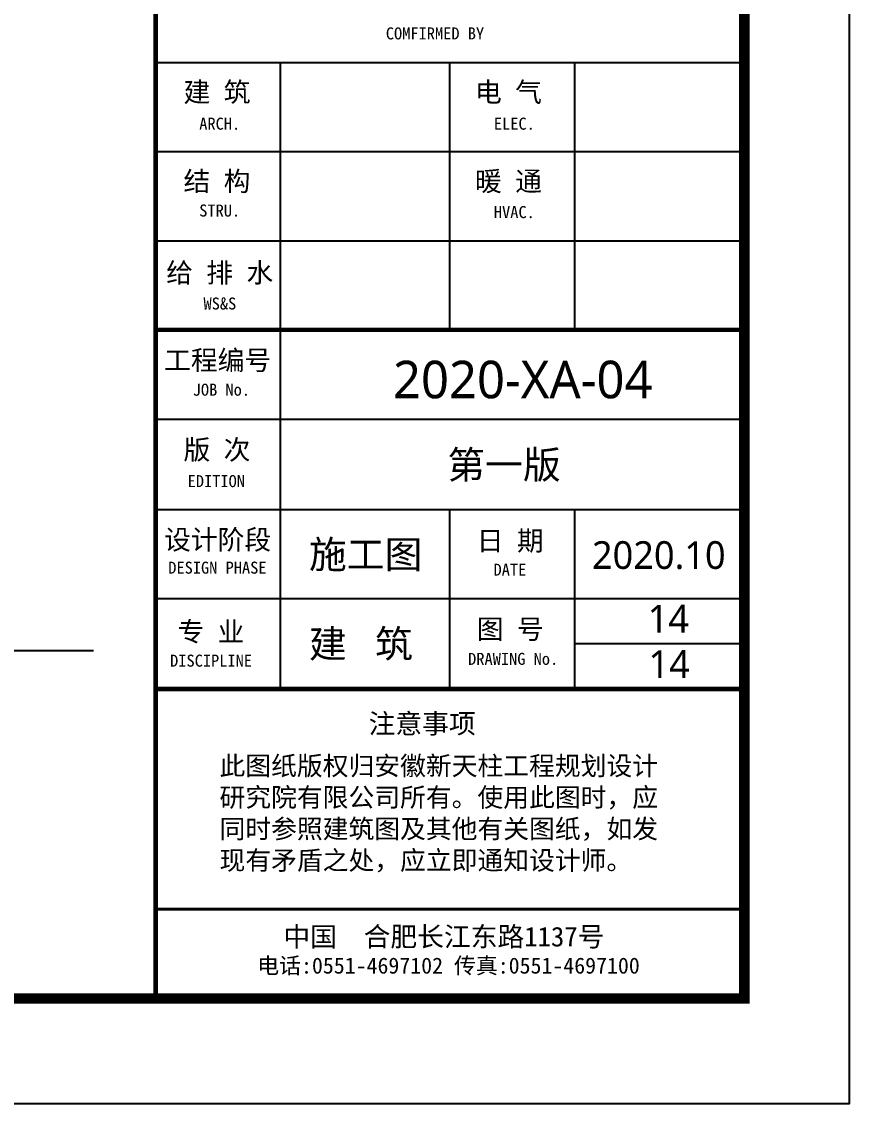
# Model space of a CAD drawing. Extents: x -522490 to 417652, y 450811 to 1108047.
# Drawn here: x 377311 to 381254, y 450811 to 455966 of the extents above; entities that cross this region are included whole.
import ezdxf

# ---------------------------------------------------------------- set-up
doc = ezdxf.new("R2010")
doc.units = 0
doc.header["$LTSCALE"] = 1000
doc.header["$MEASUREMENT"] = 0
for name, color, linetype in [('46', 7, 'Continuous'), ('DIM_SYMB', 3, 'Continuous'), ('PUB_TEXT', 7, 'Continuous'), ('PUB_TITLE', 4, 'Continuous')]:
    doc.layers.add(name, color=color, linetype=linetype)
doc.styles.add('-黑体', font='', dxfattribs={"width": 0.8})
doc.styles.add('TQ', font='')
doc.styles.get('-黑体').set_extended_font_data('Microsoft YaHei')
doc.styles.get('TQ').set_extended_font_data('SimSun')

# ---------------------------------------------------------------- blocks, each defined once
blk = doc.blocks.new('ly')
at = {"layer": 'PUB_TEXT', "insert": (-5884, 1715), "char_height": 212, "width": 5144.75, "attachment_point": 1, "style": 'TQ'}
blk.add_mtext('此图纸版权归安徽新天柱工程规划设计研究院有限公司所有。使用此图时，应同时参照建筑图及其他有关图纸，如发现有矛盾之处，应立即通知设计师。', dxfattribs=at)
blk = doc.blocks.new('JIE8')
at = {"layer": 'DIM_SYMB'}
blk.add_lwpolyline([(340723.7, 496125.8), (341428.9, 496125.8), (341444.2, 496167.8), (341459, 496083.8), (341473.9, 496125.8), (342179.1, 496125.8)], dxfattribs=at)

msp = doc.modelspace()

# ---------------------------------------------------------------- linework, layer by layer
at = {"layer": 'PUB_TEXT'}
for p, q in [((380754.4, 451311), (380754.4, 451554.7)), ((380755.7, 451310.9), (380365.5, 451310.9))]:
    msp.add_line(p, q, dxfattribs=at)
at = {"layer": 'PUB_TITLE'}
for p, q in [((377949.4, 455772), (380754.4, 455772)), ((378544.2, 454497), (378544.2, 455772)), ((379351.7, 454497), (379351.7, 455772)), ((379946.7, 454497), (379946.7, 455772)), ((377949.4, 455347), (380754.4, 455347)), ((377949.4, 454922), (380754.4, 454922)), ((378544.5, 452785.9), (378544.5, 454497)), ((377949.4, 454072), (380754.4, 454072)), ((377949.4, 453641.5), (380754.4, 453641.5)), ((379351.7, 452785.9), (379351.7, 453641.5)), ((379946.7, 452785.9), (379946.7, 453641.5)), ((377949.4, 453216.5), (380763, 453216.5)), ((380754.4, 453001.2), (379946.7, 453001.2))]:
    msp.add_line(p, q, dxfattribs=at)
at = {"layer": 'PUB_TITLE', "lineweight": 40}
for p, q in [((377949.4, 454497), (380754.4, 454497)), ((377949.4, 451736), (380754.4, 451736))]:
    msp.add_line(p, q, dxfattribs=at)
at = {"layer": 'PUB_TITLE'}
msp.add_lwpolyline([(344104.4, 450811), (381254.4, 450811), (381254.4, 471811), (344104.4, 471811)], close=True, dxfattribs=at)
at = {"layer": 'PUB_TITLE', "const_width": 50}
msp.add_lwpolyline([(345354.4, 451311), (380754.4, 451311), (380754.4, 471311), (345354.4, 471311)], close=True, dxfattribs=at)
at = {"layer": 'PUB_TITLE', "lineweight": 40, "const_width": 21.2}
for points in [[(377949.4, 471311), (377949.4, 451311)], [(377949.4, 452785.9), (380740.6, 452785.9)]]:
    msp.add_lwpolyline(points, dxfattribs=at)
at = {"layer": 'PUB_TITLE', "const_width": 21.2}
msp.add_lwpolyline([(377949.4, 454497), (380754.4, 454497)], dxfattribs=at)

# ---------------------------------------------------------------- block references
at = {"xscale": 2, "yscale": 2, "zscale": 2}
msp.add_blockref('JIE8', (-306704.9, -539282.3, 0), dxfattribs=at)
at = {"layer": 'PUB_TEXT', "xscale": 0.4249999998137355, "yscale": 0.4250000000465661, "zscale": 0.425}
msp.add_blockref('ly', (380754.4, 451736), dxfattribs=at)

# ---------------------------------------------------------------- texts
at = {"layer": '46', "linetype": 'Continuous', "style": '-黑体'}
for s, height, p in [('2020-XA-04', 179.07, (379080.1, 454171.1, 176956.9)), ('第一版', 132.16, (379338.9, 453788.2)), ('施工图', 132.16, (378679.7, 453360.9)), ('2020.10', 132.16, (380028, 453357.9)), ('14', 132.16, (380293.6, 453054.6)), ('建   筑', 132.16, (378679.7, 452934.7)), ('14', 132.16, (380297.5, 452838.4))]:
    msp.add_text(s, height=height, dxfattribs=at).set_placement(p)
at = {"layer": 'PUB_TEXT', "style": 'TQ'}
for s, height, p in [(' 工程编号', 93.5, (377926.1, 454305.7)), ('      JOB No.', 57.375, (377891.8, 454183.4)), ('  版 次', 93.5, (377955.1, 453879.6)), ('     EDITION', 57.375, (377906.7, 453747.7)), (' 设计阶段', 93.5, (377926.1, 453450.7)), ('日 期', 93.5, (379479.2, 453445.4)), ('     DESIGN PHASE', 57.375, (377814.3, 453335.3)), ('         DATE', 57.375, (379207.9, 453325.8)), ('  专 业', 93.5, (377926.1, 453012.4)), ('图 号', 93.5, (379479.2, 453024.5)), ('     DISCIPLINE', 57.375, (377823.1, 452892.1)), ('     DRAWING No.', 57.375, (379242.9, 452900.7)), ('注意事项', 93.5, (378964.2, 452574.1)), ('  中国  合肥长江东路1137号', 93.5, (378430.8, 451558.8)), ('电话:0551-4697102 传真:0551-4697100', 76.5, (378433.4, 451429.4))]:
    msp.add_text(s, height=height, dxfattribs=at).set_placement(p)
at = {"layer": 'PUB_TEXT', "attachment_point": 1, "style": 'TQ'}
for s, insert, char_height, width in [('COMFIRMED BY', (379046, 455938.7), 57.375, 1199.775), ('建 筑', (378082.2, 455677.3), 93.5, 1003), ('电 气', (379470.9, 455677.3), 93.5, 1003), ('   ARCH.', (378040, 455508.5), 57.37, 1199.775), ('   ELEC.', (379443.7, 455508.5), 57.37, 1199.775), ('结 构', (378082.2, 455252.3), 93.5, 1003), ('暖 通', (379470.9, 455252.3), 93.5, 1003), ('   STRU.', (378040, 455094.6), 57.37, 1199.775), ('   HVAC.', (379443.7, 455087.2), 57.37, 1199.775), ('给 排 水', (377999.7, 454816.5), 93.5, 1111.8), ('   WS&S', (378060.3, 454651.5), 57.37, 1220.6)]:
    msp.add_mtext(s, dxfattribs=dict(at, insert=insert, char_height=char_height, width=width))

doc.saveas('drawing.dxf')
